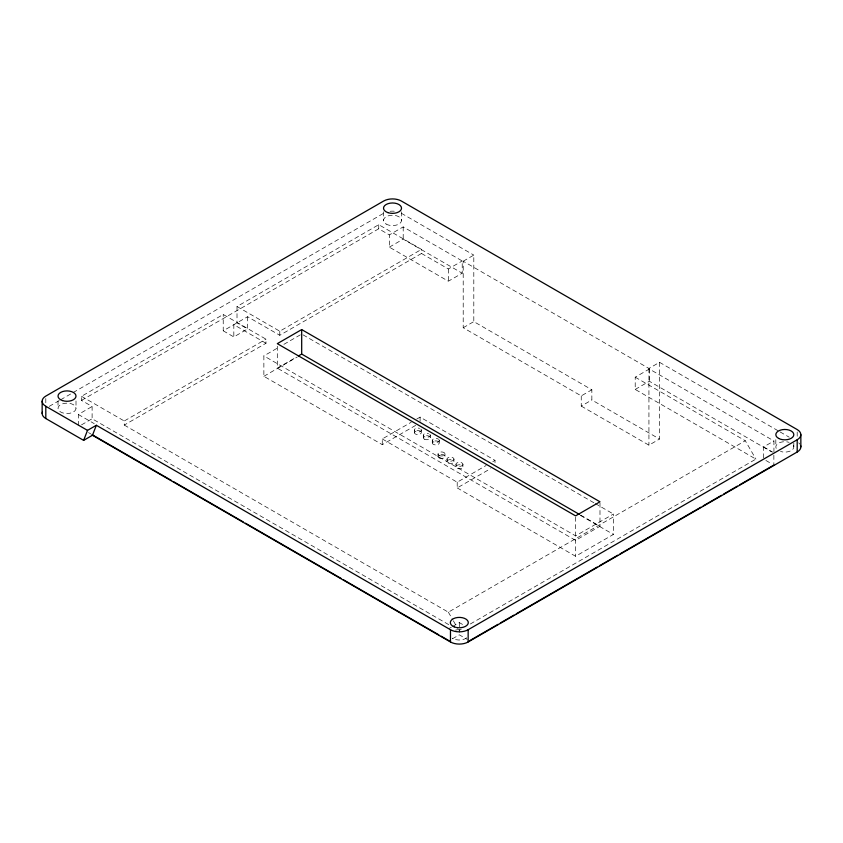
<?xml version="1.0" encoding="UTF-8"?>
<svg xmlns="http://www.w3.org/2000/svg" width="843" height="843" viewBox="0 0 843 843"><rect width="100%" height="100%" fill="white"/><g stroke="black" fill="none" stroke-linecap="round" stroke-linejoin="round"><path stroke-width="0.63" stroke-dasharray="4.21 3.16" d="M49.221 406.368L59.463 400.457M60.601 399.803L71.971 393.228M73.109 392.575L383.681 213.268M448.708 624.631L92.108 418.75L92.108 406.505L81.508 400.383L81.508 396.305L223.226 314.481L265.998 339.171L265.998 343.249L124.269 425.072L124.269 420.994L265.998 339.171M247.61 316.726L247.61 328.96L237.009 322.848L237.009 306.515L378.739 224.691L421.5 249.391L421.5 253.469L279.781 335.293L247.61 316.726L223.226 330.804L223.226 314.481M81.508 400.383L378.739 228.78L389.34 234.902L403.196 226.904L462.217 260.972L462.217 273.216L448.36 281.214L389.34 247.147L389.34 234.902M78.325 425.483L78.325 414.461L92.108 406.505M81.508 424.872L92.108 418.75M223.226 330.804L233.827 336.926L247.61 328.96M389.34 247.147L403.196 239.138L462.217 273.216M237.009 306.515L279.781 331.204L421.5 249.391M415.641 425.399L382.269 444.661L263.87 376.305L263.87 355.894L279.444 346.905M283.891 344.344L301.689 334.07L594.073 502.871M421.5 253.469L448.36 268.97L462.217 260.972M277.305 346.231L277.305 368.138L296.146 357.263M263.87 376.305L297.242 357.042M463.207 261.225L473.808 255.102L473.808 321.615L591.849 389.772L591.849 399.972L659.532 439.045L659.532 362.321L648.931 368.444L463.207 261.225L463.207 327.737L581.249 395.894L591.849 389.772M463.207 327.737L473.808 321.615M382.269 444.661L382.269 438.95L411.184 422.248M416.748 419.045L420.088 417.116L495.01 460.373L495.01 463.798M581.249 395.894L581.249 406.094L591.849 399.972M470.341 623.978L755.908 459.108L635.211 389.424L635.211 377.179L649.352 369.023L773.937 440.952L773.937 453.186M382.269 438.95L457.201 482.207L486.116 465.505M492.786 461.658L495.01 460.373M457.201 482.207L457.201 487.918L490.563 468.655M635.211 389.424L649.352 381.257L771.672 451.88M581.249 406.094L648.931 445.167L659.532 439.045M457.201 487.918L575.59 556.275L613.409 534.441L613.409 514.04L575.59 535.874L263.87 355.894M124.269 425.072L448.36 612.187L745.307 440.741L755.908 459.108M599.984 503.081L599.984 526.274L575.59 540.363L277.305 368.138M449.066 628.509L451.342 627.192M452.48 626.539L459.319 622.587L462.733 624.558M763.621 457.928L763.621 446.906L773.937 440.952M458.961 630.543L461.237 629.236M452.48 638.773L459.319 634.832L467.285 639.437M401.352 213.268L473.808 255.102M659.532 362.321L778.985 431.289M780.123 431.953L789.227 437.201M763.621 446.906L772.725 452.164M635.211 377.179L745.307 440.741M765.897 460.468L771.587 463.745M595.211 503.524L613.409 514.04M580.627 515.105L599.984 526.274M580.395 515.379L613.409 534.441M265.998 343.249L233.827 324.681L233.827 336.926M81.508 396.305L124.269 420.994M78.325 414.461L94.247 423.65M88.557 432.617L90.833 433.924M448.36 612.187L452.723 619.742M453.355 620.827L457.717 628.383M797.193 432.006L797.193 436.906M793.811 443.102L793.811 446.769M775.823 439.688L775.823 447.032M773.863 455.273L773.863 465.062M649.352 369.023L649.352 381.257M648.931 368.444L648.931 445.167M575.59 517.159L575.59 556.275M462.955 464.335A3.498 2.023 0 0 1 457.707 466.084A3.498 2.023 0 0 1 457.707 462.586A3.498 2.023 0 0 1 462.955 464.335L462.955 466.78A3.498 2.023 0 0 1 457.707 468.529A3.498 2.023 0 0 1 457.707 465.03A3.498 2.023 0 0 1 462.955 466.78M459.319 622.587L459.319 632.387M455.958 464.335L455.958 466.78M453.977 459.15A3.498 2.023 0 0 1 448.729 460.9A3.498 2.023 0 0 1 448.729 457.401A3.498 2.023 0 0 1 453.977 459.15L453.977 461.595A3.498 2.023 0 0 1 448.729 463.344A3.498 2.023 0 0 1 448.729 459.846A3.498 2.023 0 0 1 453.977 461.595M448.36 268.97L448.36 281.214M446.98 459.15L446.98 461.595M444.988 453.766L444.988 456.221M439.277 440.467L439.277 442.912A3.498 2.023 0 0 1 434.008 444.651A3.498 2.023 0 0 1 434.05 441.152A3.498 2.023 0 0 1 439.277 442.912M438.023 454.156L438.023 456.611M432.28 440.446L432.28 442.891M430.299 435.273L430.299 437.717M423.302 435.273L423.302 437.717M421.321 430.088L421.321 432.543A3.498 2.023 0 0 1 416.073 434.293A3.498 2.023 0 0 1 416.073 430.794A3.498 2.023 0 0 1 421.321 432.543M420.088 417.116L420.088 421.679M414.324 430.088L414.324 432.543M403.196 226.904L403.196 239.138M401.521 211.846L401.521 220.413M383.523 211.846L383.523 220.413M378.739 224.691L378.739 228.78M279.781 331.204L279.781 335.293M76.007 400.994L76.007 408.339A8.999 5.195 0 0 1 62.519 412.838A8.999 5.195 0 0 1 62.519 403.839A8.999 5.195 0 0 1 76.007 408.339M58.019 400.994L58.019 408.339M45.807 398.549L45.807 403.439M390.077 211.298A12.497 7.218 0 0 1 394.956 211.298M798.742 442.891A12.497 7.218 0 0 1 799.902 444.145M793.453 445.431A8.999 5.195 0 0 1 790.471 450.942A8.999 5.195 0 0 1 780.523 451.469M776.192 448.371A8.999 5.195 0 0 1 779.164 442.86A8.999 5.195 0 0 1 789.122 442.343M466.685 637.814A8.999 5.195 0 0 1 452.428 638.172M455.515 630.121A8.999 5.195 0 0 1 462.385 629.953M420.857 429.076A3.498 2.023 0 0 1 418.434 432.08A3.498 2.023 0 0 1 414.377 429.74A3.498 2.023 0 0 1 419.572 428.339M429.835 434.261A3.498 2.023 0 0 1 427.412 437.264A3.498 2.023 0 0 1 423.355 434.925A3.498 2.023 0 0 1 428.55 433.523M438.813 439.456A3.498 2.023 0 0 1 436.063 442.47A3.498 2.023 0 0 1 432.501 439.751A3.498 2.023 0 0 1 438.265 439.034M386.157 224.08A8.999 5.195 0 0 0 401.205 221.751A8.999 5.195 0 0 0 390.193 215.397A8.999 5.195 0 0 0 386.157 224.08M439.287 455.526A3.498 2.023 0 0 0 444.956 454.293A3.498 2.023 0 0 0 440.278 452.069A3.498 2.023 0 0 0 439.287 455.526M424.324 439.15A3.498 2.023 0 0 0 430.183 438.244A3.498 2.023 0 0 0 425.894 435.768A3.498 2.023 0 0 0 424.324 439.15M439.287 457.97A3.498 2.023 0 0 0 444.956 456.748A3.498 2.023 0 0 0 440.278 454.525A3.498 2.023 0 0 0 439.287 457.97"/><path stroke-width="1.26" d="M83.626 440.373L87.514 430.373L96.344 425.272L450.478 629.732A12.497 7.218 0 0 0 468.15 629.732L797.193 439.761A12.497 7.218 0 0 0 797.193 429.561L401.352 201.024A12.497 7.218 0 0 0 383.681 201.024L45.807 396.094A12.497 7.218 0 0 0 45.807 406.294L45.807 418.539L83.626 440.373L92.467 435.273L96.344 425.272M301.689 329.581L277.305 343.659L575.59 515.874L599.984 501.796L301.689 329.581L301.689 354.06L579.489 514.451M298.359 355.978L301.689 354.06M469.562 640.754L498.055 624.305M500.342 622.988L514.009 615.084M516.295 613.767L597.213 567.054M599.489 565.737L617.729 555.21M620.005 553.893L700.923 507.18M703.199 505.863L721.439 495.336M723.715 494.019L737.393 486.116M739.669 484.809L773.863 465.062M92.467 435.273L450.478 641.976A12.497 7.218 0 0 0 468.15 641.976L797.193 452.006A12.497 7.218 0 0 0 800.608 445.494M45.807 406.294L87.514 430.373M91.971 434.588L171.582 480.542M173.858 481.859L243.227 521.912M245.503 523.218L341.025 578.372M343.301 579.689L438.834 634.842M441.11 636.149L449.066 640.754M800.85 434.661L800.85 446.906M797.193 439.761L797.193 452.006M468.15 629.732L468.15 641.976M450.478 629.732L450.478 641.976M42.15 401.194L42.15 413.439M45.807 418.539A12.497 7.218 0 0 1 42.392 412.037M778.626 438.423A8.999 5.195 0 0 0 793.569 435.873A8.999 5.195 0 0 0 782.272 429.677A8.999 5.195 0 0 0 778.626 438.423M454.156 626.844A8.999 5.195 0 0 0 468.276 623.04A8.999 5.195 0 0 0 455.515 617.887A8.999 5.195 0 0 0 454.156 626.844M388.022 212.668A8.999 5.195 0 0 0 401.521 208.168A8.999 5.195 0 0 0 388.022 203.669A8.999 5.195 0 0 0 388.022 212.668M62.519 400.594A8.999 5.195 0 0 0 76.007 396.094A8.999 5.195 0 0 0 62.519 391.595A8.999 5.195 0 0 0 62.519 400.594"/></g></svg>
